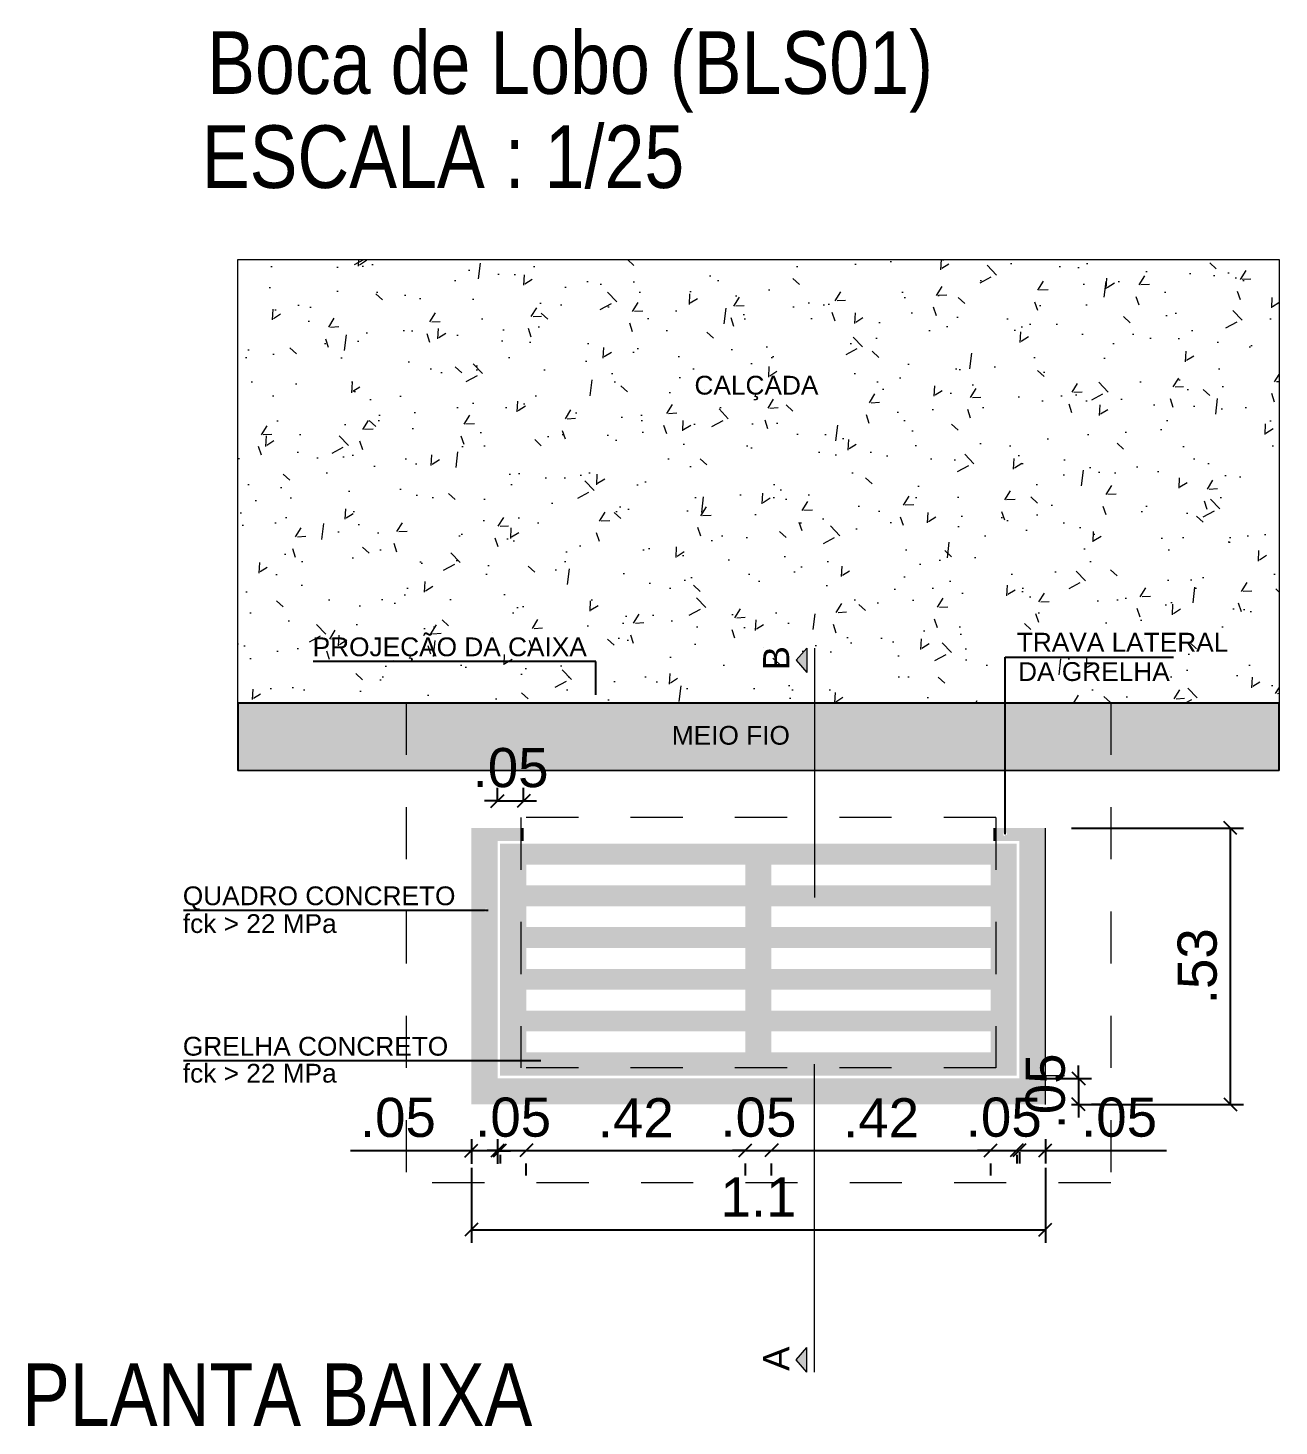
# Model space of a CAD drawing. Header units: feet. Extents: x 203667 to 205527, y 9204857 to 9205156.
# Drawn here: x 203747.259 to 203749.656, y 9204902.143 to 9204904.824 of the extents above; entities that cross this region are included whole.
import ezdxf
from ezdxf.enums import TextEntityAlignment as Align

# ---------------------------------------------------------------- set-up
doc = ezdxf.new("R2010")
doc.units = ezdxf.units.FT
doc.header["$LTSCALE"] = 0.3
doc.header["$MEASUREMENT"] = 0
doc.linetypes.add('HIDDEN', pattern=[0.375, 0.25, -0.125])
for name, color, linetype in [('CALÇADA', 3, 'Continuous'), ('CORTE', 250, 'Continuous'), ('cotas1', 7, 'Continuous'), ('LF', 7, 'Continuous'), ('projeção', 253, 'Continuous'), ('texto', 7, 'Continuous'), ('TEXTO-100', 7, 'Continuous'), ('TEXTURA', 7, 'Continuous')]:
    doc.layers.add(name, color=color, linetype=linetype)
for name, color, linetype, lineweight in [('COTA', 7, 'Continuous', 0), ('Cotas Calçadas', 7, 'Continuous', 25), ('Detalhe 2', 1, 'Continuous', 18)]:
    doc.layers.add(name, color=color, linetype=linetype, lineweight=lineweight)
doc.styles.add('COTA', font='arial.ttf')
doc.styles.add('ESC-50-60', font='arial.ttf', dxfattribs={"height": 0.075})
doc.styles.add('REG100', font='arial.ttf', dxfattribs={"height": 0.0625})
doc.styles.add('TARCISIO', font='swissci.ttf')
doc.dimstyles.new('ESC-50', dxfattribs={"dimtxt": 0.075, "dimasz": 0.025, "dimexe": 0.025, "dimexo": 0.05, "dimgap": 0.025, "dimtad": 1, "dimzin": 12, "dimdsep": 46, "dimtxsty": 'ESC-50-60', "dimblk": 'OBLIQUE', "dimcen": 0.09, "dimclrd": 256, "dimclre": 256, "dimclrt": 1, "dimadec": 0, "dimazin": 0, "dimtfac": 1, "dimtix": 1, "dimtmove": 0, "dimatfit": 3, "dimfxl": 1, "dimtolj": 1, "dimtzin": 12, "dimarcsym": 0})

# ---------------------------------------------------------------- blocks, each defined once
blk = doc.blocks.new('_Oblique')
at = {"layer": 'cotas1', "color": 0, "lineweight": -2}
blk.add_line((-0.5, -0.5), (0.5, 0.5), dxfattribs=at)
blk = doc.blocks.new('*D90')
at = {"layer": 'Cotas Calçadas', "lineweight": -2, "transparency": 16777216}
for p, q in [((203749.2089, 9204902.6934), (203749.2089, 9204902.6467)), ((203749.1589, 9204902.6717), (203749.2089, 9204902.6717)), ((203749.1589, 9204902.6684), (203749.1589, 9204902.6467)), ((203749.2089, 9204902.6717), (203749.4409, 9204902.6717))]:
    blk.add_line(p, q, dxfattribs=at)
at = {"layer": 'Defpoints', "color": 0, "transparency": 16777216}
for p in [(203749.2089, 9204902.7434), (203749.1589, 9204902.7184), (203749.2089, 9204902.6717)]:
    blk.add_point(p, dxfattribs=at)
at = {"layer": 'Cotas Calçadas', "lineweight": -2, "transparency": 16777216, "xscale": 0.025, "yscale": 0.025, "zscale": 0.025, "rotation": 180}
blk.add_blockref('_Oblique', (203749.1589, 9204902.6717), dxfattribs=at)
at = {"layer": 'Cotas Calçadas', "lineweight": -2, "transparency": 16777216, "xscale": 0.025, "yscale": 0.025, "zscale": 0.025}
blk.add_blockref('_Oblique', (203749.2089, 9204902.6717), dxfattribs=at)
at = {"layer": 'Cotas Calçadas', "color": 1, "transparency": 16777216, "insert": (203749.3499, 9204902.735), "char_height": 0.075, "attachment_point": 5, "style": 'ESC-50-60'}
blk.add_mtext('\\A1;.05', dxfattribs=at)
blk = doc.blocks.new('*D91')
at = {"layer": 'Cotas Calçadas', "lineweight": -2, "transparency": 16777216}
for p, q in [((203749.1039, 9204902.6717), (203749.0789, 9204902.6717)), ((203749.1039, 9204902.6717), (203749.1539, 9204902.6717)), ((203749.1539, 9204902.6717), (203749.1789, 9204902.6717)), ((203749.1539, 9204902.6634), (203749.1539, 9204902.6467)), ((203749.1039, 9204902.6234), (203749.1039, 9204902.6467))]:
    blk.add_line(p, q, dxfattribs=at)
at = {"layer": 'Defpoints', "color": 0, "transparency": 16777216}
for p in [(203749.1539, 9204902.7134), (203749.1039, 9204902.6734), (203749.1539, 9204902.6717)]:
    blk.add_point(p, dxfattribs=at)
at = {"layer": 'Cotas Calçadas', "lineweight": -2, "transparency": 16777216, "xscale": 0.025, "yscale": 0.025, "zscale": 0.025}
blk.add_blockref('_Oblique', (203749.1039, 9204902.6717), dxfattribs=at)
at = {"layer": 'Cotas Calçadas', "lineweight": -2, "transparency": 16777216, "xscale": 0.025, "yscale": 0.025, "zscale": 0.025, "rotation": 180}
blk.add_blockref('_Oblique', (203749.1539, 9204902.6717), dxfattribs=at)
at = {"layer": 'Cotas Calçadas', "color": 1, "transparency": 16777216, "insert": (203749.1289, 9204902.735), "char_height": 0.075, "attachment_point": 5, "style": 'ESC-50-60'}
blk.add_mtext('\\A1;.05', dxfattribs=at)
blk = doc.blocks.new('*D92')
at = {"layer": 'Cotas Calçadas', "lineweight": -2, "transparency": 16777216}
for p, q in [((203748.6839, 9204902.6717), (203749.1039, 9204902.6717)), ((203748.6839, 9204902.6234), (203748.6839, 9204902.6467)), ((203749.1039, 9204902.6234), (203749.1039, 9204902.6467))]:
    blk.add_line(p, q, dxfattribs=at)
at = {"layer": 'Defpoints', "color": 0, "transparency": 16777216}
for p in [(203748.6839, 9204902.6734), (203749.1039, 9204902.6734), (203749.1039, 9204902.6717)]:
    blk.add_point(p, dxfattribs=at)
at = {"layer": 'Cotas Calçadas', "lineweight": -2, "transparency": 16777216, "xscale": 0.025, "yscale": 0.025, "zscale": 0.025, "rotation": 180}
blk.add_blockref('_Oblique', (203748.6839, 9204902.6717), dxfattribs=at)
at = {"layer": 'Cotas Calçadas', "lineweight": -2, "transparency": 16777216, "xscale": 0.025, "yscale": 0.025, "zscale": 0.025}
blk.add_blockref('_Oblique', (203749.1039, 9204902.6717), dxfattribs=at)
at = {"layer": 'Cotas Calçadas', "color": 1, "transparency": 16777216, "insert": (203748.8939, 9204902.7343), "char_height": 0.075, "attachment_point": 5, "style": 'ESC-50-60'}
blk.add_mtext('\\A1;.42', dxfattribs=at)
blk = doc.blocks.new('*D93')
at = {"layer": 'Cotas Calçadas', "lineweight": -2, "transparency": 16777216}
for p, q in [((203748.6339, 9204902.6717), (203748.6089, 9204902.6717)), ((203748.6339, 9204902.6717), (203748.6839, 9204902.6717)), ((203748.6839, 9204902.6717), (203748.7089, 9204902.6717)), ((203748.6339, 9204902.6234), (203748.6339, 9204902.6467)), ((203748.6839, 9204902.6234), (203748.6839, 9204902.6467))]:
    blk.add_line(p, q, dxfattribs=at)
at = {"layer": 'Defpoints', "color": 0, "transparency": 16777216}
for p in [(203748.6339, 9204902.6734), (203748.6839, 9204902.6734), (203748.6839, 9204902.6717)]:
    blk.add_point(p, dxfattribs=at)
at = {"layer": 'Cotas Calçadas', "lineweight": -2, "transparency": 16777216, "xscale": 0.025, "yscale": 0.025, "zscale": 0.025}
blk.add_blockref('_Oblique', (203748.6339, 9204902.6717), dxfattribs=at)
at = {"layer": 'Cotas Calçadas', "lineweight": -2, "transparency": 16777216, "xscale": 0.025, "yscale": 0.025, "zscale": 0.025, "rotation": 180}
blk.add_blockref('_Oblique', (203748.6839, 9204902.6717), dxfattribs=at)
at = {"layer": 'Cotas Calçadas', "color": 1, "transparency": 16777216, "insert": (203748.6589, 9204902.735), "char_height": 0.075, "attachment_point": 5, "style": 'ESC-50-60'}
blk.add_mtext('\\A1;.05', dxfattribs=at)
blk = doc.blocks.new('*D94')
at = {"layer": 'Cotas Calçadas', "lineweight": -2, "transparency": 16777216}
for p, q in [((203749.2722, 9204902.8098), (203749.2722, 9204902.8348)), ((203749.2089, 9204902.8098), (203749.2972, 9204902.8098)), ((203749.2722, 9204902.8098), (203749.2722, 9204902.7598)), ((203749.2722, 9204902.7598), (203749.2722, 9204902.7348)), ((203749.3222, 9204902.7598), (203749.2972, 9204902.7598))]:
    blk.add_line(p, q, dxfattribs=at)
at = {"layer": 'Defpoints', "color": 0, "transparency": 16777216}
for p in [(203749.1589, 9204902.8098), (203749.2722, 9204902.7598), (203749.2722, 9204902.7598)]:
    blk.add_point(p, dxfattribs=at)
at = {"layer": 'Cotas Calçadas', "lineweight": -2, "transparency": 16777216, "xscale": 0.025, "yscale": 0.025, "zscale": 0.025}
for p, rotation in [((203749.2722, 9204902.8098), 270), ((203749.2722, 9204902.7598), 90)]:
    blk.add_blockref('_Oblique', p, dxfattribs=dict(at, rotation=rotation))
at = {"layer": 'Cotas Calçadas', "color": 1, "transparency": 16777216, "insert": (203749.2089, 9204902.7848), "char_height": 0.075, "attachment_point": 5, "rotation": 90, "style": 'ESC-50-60'}
blk.add_mtext('\\A1;.05', dxfattribs=at)
blk = doc.blocks.new('*D95')
at = {"layer": 'Cotas Calçadas', "lineweight": -2, "transparency": 16777216}
for p, q in [((203749.2589, 9204903.2898), (203749.5884, 9204903.2898)), ((203749.5634, 9204902.7598), (203749.5634, 9204903.2898)), ((203749.2589, 9204902.7598), (203749.5884, 9204902.7598))]:
    blk.add_line(p, q, dxfattribs=at)
at = {"layer": 'Defpoints', "color": 0, "transparency": 16777216}
for p in [(203749.2089, 9204903.2898), (203749.5634, 9204903.2898), (203749.2089, 9204902.7598)]:
    blk.add_point(p, dxfattribs=at)
at = {"layer": 'Cotas Calçadas', "lineweight": -2, "transparency": 16777216, "xscale": 0.025, "yscale": 0.025, "zscale": 0.025}
for p, rotation in [((203749.5634, 9204903.2898), 90), ((203749.5634, 9204902.7598), 270)]:
    blk.add_blockref('_Oblique', p, dxfattribs=dict(at, rotation=rotation))
at = {"layer": 'Cotas Calçadas', "color": 1, "transparency": 16777216, "insert": (203749.5001, 9204903.0248), "char_height": 0.075, "attachment_point": 5, "rotation": 90, "style": 'ESC-50-60'}
blk.add_mtext('\\A1;.53', dxfattribs=at)
blk = doc.blocks.new('*D100')
at = {"layer": 'Cotas Calçadas', "lineweight": -2, "transparency": 16777216}
for p, q in [((203748.1589, 9204903.3398), (203748.1589, 9204903.3668)), ((203748.2089, 9204903.3398), (203748.2089, 9204903.3668)), ((203748.1589, 9204903.3418), (203748.1339, 9204903.3418)), ((203748.1589, 9204903.3418), (203748.2089, 9204903.3418)), ((203748.2089, 9204903.3418), (203748.2339, 9204903.3418))]:
    blk.add_line(p, q, dxfattribs=at)
at = {"layer": 'Defpoints', "color": 0, "transparency": 16777216}
for p in [(203748.2089, 9204903.3418), (203748.1589, 9204903.2898), (203748.2089, 9204903.2898)]:
    blk.add_point(p, dxfattribs=at)
at = {"layer": 'Cotas Calçadas', "lineweight": -2, "transparency": 16777216, "xscale": 0.025, "yscale": 0.025, "zscale": 0.025}
blk.add_blockref('_Oblique', (203748.1589, 9204903.3418), dxfattribs=at)
at = {"layer": 'Cotas Calçadas', "lineweight": -2, "transparency": 16777216, "xscale": 0.025, "yscale": 0.025, "zscale": 0.025, "rotation": 180}
blk.add_blockref('_Oblique', (203748.2089, 9204903.3418), dxfattribs=at)
at = {"layer": 'Cotas Calçadas', "color": 1, "transparency": 16777216, "insert": (203748.1839, 9204903.4051), "char_height": 0.075, "attachment_point": 5, "style": 'ESC-50-60'}
blk.add_mtext('\\A1;.05', dxfattribs=at)
blk = doc.blocks.new('*D101')
at = {"layer": 'Cotas Calçadas', "lineweight": -2, "transparency": 16777216}
for p, q in [((203748.1639, 9204902.6717), (203748.1389, 9204902.6717)), ((203748.1639, 9204902.6717), (203748.2139, 9204902.6717)), ((203748.1639, 9204902.6634), (203748.1639, 9204902.6467)), ((203748.2139, 9204902.6717), (203748.2389, 9204902.6717)), ((203748.2139, 9204902.6234), (203748.2139, 9204902.6467))]:
    blk.add_line(p, q, dxfattribs=at)
at = {"layer": 'Defpoints', "color": 0, "transparency": 16777216}
for p in [(203748.1639, 9204902.7134), (203748.2139, 9204902.6734), (203748.2139, 9204902.6717)]:
    blk.add_point(p, dxfattribs=at)
at = {"layer": 'Cotas Calçadas', "lineweight": -2, "transparency": 16777216, "xscale": 0.025, "yscale": 0.025, "zscale": 0.025}
blk.add_blockref('_Oblique', (203748.1639, 9204902.6717), dxfattribs=at)
at = {"layer": 'Cotas Calçadas', "lineweight": -2, "transparency": 16777216, "xscale": 0.025, "yscale": 0.025, "zscale": 0.025, "rotation": 180}
blk.add_blockref('_Oblique', (203748.2139, 9204902.6717), dxfattribs=at)
at = {"layer": 'Cotas Calçadas', "color": 1, "transparency": 16777216, "insert": (203748.1889, 9204902.735), "char_height": 0.075, "attachment_point": 5, "style": 'ESC-50-60'}
blk.add_mtext('\\A1;.05', dxfattribs=at)
blk = doc.blocks.new('*D102')
at = {"layer": 'Cotas Calçadas', "lineweight": -2, "transparency": 16777216}
for p, q in [((203748.1089, 9204902.6934), (203748.1089, 9204902.6462)), ((203748.1589, 9204902.6934), (203748.1589, 9204902.6462)), ((203748.1089, 9204902.6712), (203747.877, 9204902.6712)), ((203748.1589, 9204902.6712), (203748.1089, 9204902.6712)), ((203748.1589, 9204902.6712), (203748.1839, 9204902.6712))]:
    blk.add_line(p, q, dxfattribs=at)
at = {"layer": 'Defpoints', "color": 0, "transparency": 16777216}
for p in [(203748.1089, 9204902.7434), (203748.1589, 9204902.7434), (203748.1589, 9204902.6712)]:
    blk.add_point(p, dxfattribs=at)
at = {"layer": 'Cotas Calçadas', "lineweight": -2, "transparency": 16777216, "xscale": 0.025, "yscale": 0.025, "zscale": 0.025}
blk.add_blockref('_Oblique', (203748.1089, 9204902.6712), dxfattribs=at)
at = {"layer": 'Cotas Calçadas', "lineweight": -2, "transparency": 16777216, "xscale": 0.025, "yscale": 0.025, "zscale": 0.025, "rotation": 180}
blk.add_blockref('_Oblique', (203748.1589, 9204902.6712), dxfattribs=at)
at = {"layer": 'Cotas Calçadas', "color": 1, "transparency": 16777216, "insert": (203747.968, 9204902.7345), "char_height": 0.075, "attachment_point": 5, "style": 'ESC-50-60'}
blk.add_mtext('\\A1;.05', dxfattribs=at)
blk = doc.blocks.new('*D74')
at = {"layer": 'Cotas Calçadas', "lineweight": -2, "transparency": 16777216}
for p, q in [((203748.1089, 9204902.6383), (203748.1089, 9204902.4946)), ((203749.2089, 9204902.6383), (203749.2089, 9204902.4946)), ((203748.1089, 9204902.5196), (203749.2089, 9204902.5196))]:
    blk.add_line(p, q, dxfattribs=at)
at = {"layer": 'Defpoints', "color": 0, "transparency": 16777216}
for p in [(203748.1089, 9204902.6883), (203749.2089, 9204902.6883), (203749.2089, 9204902.5196)]:
    blk.add_point(p, dxfattribs=at)
at = {"layer": 'Cotas Calçadas', "lineweight": -2, "transparency": 16777216, "xscale": 0.025, "yscale": 0.025, "zscale": 0.025, "rotation": 180}
blk.add_blockref('_Oblique', (203748.1089, 9204902.5196), dxfattribs=at)
at = {"layer": 'Cotas Calçadas', "lineweight": -2, "transparency": 16777216, "xscale": 0.025, "yscale": 0.025, "zscale": 0.025}
blk.add_blockref('_Oblique', (203749.2089, 9204902.5196), dxfattribs=at)
at = {"layer": 'Cotas Calçadas', "color": 1, "transparency": 16777216, "insert": (203748.6589, 9204902.5823), "char_height": 0.075, "attachment_point": 5, "style": 'ESC-50-60'}
blk.add_mtext('\\A1;1.1', dxfattribs=at)
blk = doc.blocks.new('*D75')
at = {"layer": 'Cotas Calçadas', "lineweight": -2, "transparency": 16777216}
for p, q in [((203748.2139, 9204902.6717), (203748.6339, 9204902.6717)), ((203748.2139, 9204902.6234), (203748.2139, 9204902.6467)), ((203748.6339, 9204902.6234), (203748.6339, 9204902.6467))]:
    blk.add_line(p, q, dxfattribs=at)
at = {"layer": 'Defpoints', "color": 0, "transparency": 16777216}
for p in [(203748.2139, 9204902.6734), (203748.6339, 9204902.6734), (203748.6339, 9204902.6717)]:
    blk.add_point(p, dxfattribs=at)
at = {"layer": 'Cotas Calçadas', "lineweight": -2, "transparency": 16777216, "xscale": 0.025, "yscale": 0.025, "zscale": 0.025, "rotation": 180}
blk.add_blockref('_Oblique', (203748.2139, 9204902.6717), dxfattribs=at)
at = {"layer": 'Cotas Calçadas', "lineweight": -2, "transparency": 16777216, "xscale": 0.025, "yscale": 0.025, "zscale": 0.025}
blk.add_blockref('_Oblique', (203748.6339, 9204902.6717), dxfattribs=at)
at = {"layer": 'Cotas Calçadas', "color": 1, "transparency": 16777216, "insert": (203748.4239, 9204902.7343), "char_height": 0.075, "attachment_point": 5, "style": 'ESC-50-60'}
blk.add_mtext('\\A1;.42', dxfattribs=at)

msp = doc.modelspace()

# ---------------------------------------------------------------- hatches: boundary and pattern name
at = {"layer": 'CORTE', "lineweight": 5}
for points in [[(203748.7315, 9204903.6114), (203748.7519, 9204903.588), (203748.7519, 9204903.6347)], [(203748.7519, 9204902.2469), (203748.7519, 9204902.2937), (203748.7315, 9204902.2703)]]:
    msp.add_hatch(color=256, dxfattribs=at).paths.add_polyline_path(points)
at = {"layer": 'COTA'}
h = msp.add_hatch(dxfattribs=at)
h.set_pattern_fill('AR-CONC', color=8, scale=0.027, angle=37)
h.set_pattern_definition([(87, (-43509.45577, 7897.82097), (0.1648605499205, 0.1030163049188), [0.02025, -0.22275]), (32, (-43509.45577, 7897.82097), (-0.1521429124807, 0.139650672051), [0.0162, -0.1782]), (137.45144446, (-43509.44203, 7897.82955), (0.0127176382114, 0.2426669749317), [0.01720985184, -0.18930837024]), (83.1842, (-43509.48826, 7897.8641), (0.257026179852, 0.13772491854), [0.030375, -0.334125]), (133.63563549, (-43509.46685, 7897.87557), (0.043258053085, 0.361924012634), [0.02581479234, -0.2839627152]), (28.18416399, (-43509.48826, 7897.8641), (0.043258053034, 0.361924012424), [0.0243, -0.26730000027]), (58, (-43509.45858, 7897.86956), (0.1941335815572, 0.010174109838), [0.02025, -0.22275]), (3, (-43509.45858, 7897.86956), (-0.065363200273, 0.195901577514), [0.0162, -0.1782]), (108.45144474, (-43509.4424, 7897.87041), (0.128770379964, 0.2060756858247), [0.0172098513, -0.18930837024]), (74.5, (-43509.455766, 7897.82097), (-0.05146989212625, 0.073758285816), [0, -0.17604, 0, -0.1809, 0, -0.178875]), (44.5, (-43509.45577, 7897.82097), (-0.0073618792123, 0.1277938075826), [0, -0.10314, 0, -0.17199, 0, -0.068175]), (4.5, (-43509.50385, 7897.784734), (0.1187739218454, 0.081877294879), [0, -0.0675, 0, -0.2106, 0, -0.27945]), (354.5, (-43509.52542, 7897.76848), (0.1094872954172, 0.1163477497396), [0, -0.08775, 0, -0.13986, 0, -0.19845])])
h.paths.add_polyline_path([(203747.6614, 9204904.3798), (203747.6614, 9204903.5298), (203749.6564, 9204903.5298), (203749.6564, 9204904.3798)])
at = {"layer": 'LF', "linetype": 'Continuous'}
h = msp.add_hatch(dxfattribs=at)
h.set_pattern_fill('AR-CONC', color=251, scale=0.0078, style=0)
h.set_pattern_definition([(50, (-43462.776414, 7850.1164), (0.05594629424286, -0.00489466652864), [0.00585, -0.06435]), (355, (-43462.776414, 7850.1164), (-0.0108226040218, 0.0586709864286), [0.00468, -0.05148]), (100.45144446, (-43462.77175, 7850.11599), (0.0451236900447, 0.05377631929555), [0.004971734976, -0.054689084736]), (46.1842, (-43462.776414, 7850.132), (0.0832448237924, -0.01291050390186), [0.008775, -0.096525]), (96.63563549, (-43462.76948, 7850.13092), (0.0729036317626, 0.0759812508604), [0.007457606676, -0.08203367328]), (351.18416399, (-43462.77641, 7850.132), (0.0729036317143, 0.07598125082106), [0.00702, -0.077220000078]), (21, (-43462.768614, 7850.1281), (0.04655875006524, -0.0314042734719), [0.00585, -0.06435]), (326, (-43462.768614, 7850.1281), (0.0189785958899, 0.05656170351365), [0.00468, -0.05148]), (71.45144474, (-43462.764734, 7850.12548), (0.06553734538494, 0.0251574299189), [0.00497173482, -0.054689084736]), (37.5, (-43462.776414, 7850.116398), (0.00094846871475, 0.025965720598842), [0, -0.050856, 0, -0.05226, 0, -0.051675]), (7.5, (-43462.776414, 7850.116398), (0.02051942392049, 0.03076411352682), [0, -0.029796, 0, -0.049686, 0, -0.019695]), (327.5, (-43462.793808, 7850.116398), (0.04163815002145, -0.00175927999528), [0, -0.0195, 0, -0.06084, 0, -0.08073]), (317.5, (-43462.801608, 7850.116398), (0.0454885212087, 0.00780818862192), [0, -0.02535, 0, -0.040404, 0, -0.05733])])
h.paths.add_polyline_path([(203749.6564, 9204903.3998), (203749.6564, 9204903.5298), (203747.6614, 9204903.5298), (203747.6614, 9204903.3998)])
at = {"layer": 'TEXTURA', "linetype": 'Continuous'}
h = msp.add_hatch(color=254, dxfattribs=at)
h.paths.add_polyline_path([(203748.2039, 9204903.2648), (203748.2039, 9204903.2898), (203748.1589, 9204903.2898), (203748.1589, 9204903.2648)])
h.paths.add_polyline_path([(203748.1089, 9204903.1316), (203748.1336, 9204903.1316, -0.414214), (203748.1373, 9204903.1353, -1), (203748.1373, 9204903.1278, -0.414214), (203748.1336, 9204903.1316), (203748.1089, 9204903.1316), (203748.1089, 9204903.0004), (203748.1589, 9204903.0004), (203748.1589, 9204903.2898), (203748.1089, 9204903.2898)])
h.paths.add_polyline_path([(203748.1589, 9204903.0004), (203748.1089, 9204903.0004), (203748.1089, 9204902.8831), (203748.1589, 9204902.8831)])
h.paths.add_polyline_path([(203748.1589, 9204902.8831), (203748.1089, 9204902.8831), (203748.1089, 9204902.7598), (203748.4589, 9204902.7598), (203748.4589, 9204902.8098), (203748.1589, 9204902.8098)])
h.paths.add_polyline_path([(203748.7663, 9204902.7598), (203748.7663, 9204902.8098), (203748.4589, 9204902.8098), (203748.4589, 9204902.7598)])
h.paths.add_polyline_path([(203748.8589, 9204902.7598), (203748.8589, 9204902.8098), (203748.7663, 9204902.8098), (203748.7663, 9204902.7598)])
h.paths.add_polyline_path([(203749.2089, 9204902.7598), (203749.2089, 9204903.0004), (203749.1589, 9204903.0004), (203749.1589, 9204902.8098), (203748.8589, 9204902.8098), (203748.8589, 9204902.7598)])
h.paths.add_polyline_path([(203749.1589, 9204903.0004), (203749.2089, 9204903.0004), (203749.2089, 9204903.2898), (203749.1589, 9204903.2898)])
h.paths.add_polyline_path([(203749.1589, 9204903.2648), (203749.1589, 9204903.2898), (203749.1316, 9204903.2898), (203749.1316, 9204903.2817, -1), (203749.1316, 9204903.2742, -1), (203749.1316, 9204903.2817), (203749.1316, 9204903.2898), (203749.1139, 9204903.2898), (203749.1139, 9204903.2648)])
for points in [[(203748.2089, 9204903.2898), (203748.2039, 9204903.2898), (203748.2039, 9204903.2648), (203748.2089, 9204903.2648)], [(203749.1139, 9204903.2898), (203749.1089, 9204903.2898), (203749.1089, 9204903.2648), (203749.1139, 9204903.2648)]]:
    msp.add_hatch(color=254, dxfattribs=at).paths.add_polyline_path(points)
h = msp.add_hatch(color=253, dxfattribs=at)
h.paths.add_polyline_path([(203748.2039, 9204903.2598), (203748.2039, 9204902.8831), (203748.2139, 9204902.8831), (203748.2139, 9204902.8998), (203748.6339, 9204902.8998), (203748.6339, 9204902.8598), (203748.2139, 9204902.8598), (203748.2139, 9204902.8831), (203748.2039, 9204902.8831), (203748.2039, 9204902.8298), (203749.1139, 9204902.8298), (203749.1139, 9204903.2598), (203748.7663, 9204903.2598), (203748.7663, 9204903.2198), (203749.1039, 9204903.2198), (203749.1039, 9204903.1798), (203748.6839, 9204903.1798), (203748.6839, 9204903.2198), (203748.7663, 9204903.2198), (203748.7663, 9204903.2598)])
h.paths.add_polyline_path([(203748.6339, 9204903.2198), (203748.2139, 9204903.2198), (203748.2139, 9204903.1798), (203748.6339, 9204903.1798)], flags=17)
h.paths.add_polyline_path([(203748.6339, 9204903.1398), (203748.6339, 9204903.0998), (203748.2139, 9204903.0998), (203748.2139, 9204903.1398)], flags=16)
h.paths.add_polyline_path([(203748.6839, 9204903.1398), (203749.1039, 9204903.1398), (203749.1039, 9204903.0998), (203748.6839, 9204903.0998)], flags=16)
h.paths.add_polyline_path([(203748.6339, 9204903.0598), (203748.6339, 9204903.0198), (203748.2139, 9204903.0198), (203748.2139, 9204903.0598)], flags=16)
h.paths.add_polyline_path([(203748.6839, 9204903.0598), (203749.1039, 9204903.0598), (203749.1039, 9204903.0198), (203748.6839, 9204903.0198)], flags=16)
h.paths.add_polyline_path([(203748.6339, 9204902.9798), (203748.6339, 9204902.9398), (203748.2139, 9204902.9398), (203748.2139, 9204902.9798)], flags=16)
h.paths.add_polyline_path([(203748.6839, 9204902.9798), (203749.1039, 9204902.9798), (203749.1039, 9204902.9398), (203748.6839, 9204902.9398)], flags=16)
h.paths.add_polyline_path([(203748.6839, 9204902.8998), (203749.1039, 9204902.8998), (203749.1039, 9204902.8598), (203748.6839, 9204902.8598)], flags=16)
h.paths.add_polyline_path([(203748.2039, 9204903.2598), (203748.1639, 9204903.2598), (203748.1639, 9204903.0004), (203748.2039, 9204903.0004)])
h.paths.add_polyline_path([(203748.2039, 9204903.0004), (203748.1639, 9204903.0004), (203748.1639, 9204902.8831), (203748.2039, 9204902.8831)])
h.paths.add_polyline_path([(203748.2039, 9204902.8831), (203748.1639, 9204902.8831), (203748.1639, 9204902.8148), (203748.4589, 9204902.8148), (203748.4589, 9204902.8298), (203748.2039, 9204902.8298)])
h.paths.add_polyline_path([(203748.4589, 9204902.8298), (203748.4589, 9204902.8148), (203748.7663, 9204902.8148), (203748.7663, 9204902.8298)])
h.paths.add_polyline_path([(203748.8589, 9204902.8298), (203748.8589, 9204902.8148), (203749.1539, 9204902.8148), (203749.1539, 9204903.0004), (203749.1139, 9204903.0004), (203749.1139, 9204902.8298)])
h.paths.add_polyline_path([(203749.1539, 9204903.2598), (203749.1139, 9204903.2598), (203749.1139, 9204903.0004), (203749.1539, 9204903.0004)])
h.paths.add_polyline_path([(203748.7663, 9204902.8298), (203748.7663, 9204902.8148), (203748.8589, 9204902.8148), (203748.8589, 9204902.8298)])

# ---------------------------------------------------------------- linework, layer by layer
at = {"lineweight": 5}
for p, q in [((203748.7519, 9204903.6347), (203748.7315, 9204903.6114)), ((203748.7519, 9204903.6347), (203748.7519, 9204903.588)), ((203748.7663, 9204903.6347), (203748.7663, 9204903.1567)), ((203748.7315, 9204903.6114), (203748.7519, 9204903.588)), ((203748.7663, 9204902.2469), (203748.7663, 9204902.837)), ((203748.7315, 9204902.2703), (203748.7519, 9204902.2937)), ((203748.7519, 9204902.2469), (203748.7519, 9204902.2937)), ((203748.7519, 9204902.2469), (203748.7315, 9204902.2703))]:
    msp.add_line(p, q, dxfattribs=at)
at = {"layer": 'CALÇADA'}
for p, q in [((203747.6614, 9204903.5298), (203749.6564, 9204903.5298)), ((203747.6614, 9204903.5298), (203747.6614, 9204903.3998)), ((203749.6564, 9204903.3998), (203749.6564, 9204903.5298))]:
    msp.add_line(p, q, dxfattribs=at)
at = {"layer": 'COTA'}
for p, q in [((203747.6614, 9204904.3798), (203749.6564, 9204904.3798)), ((203747.6614, 9204903.3998), (203749.6564, 9204903.3998)), ((203749.2451, 9204902.8148), (203749.1801, 9204902.8148))]:
    msp.add_line(p, q, dxfattribs=at)
for points in [[(203749.6564, 9204903.5298), (203747.6614, 9204903.5298), (203747.6614, 9204904.3798), (203749.6564, 9204904.3798)], [(203749.6564, 9204903.3998), (203747.6614, 9204903.3998), (203747.6614, 9204903.5298), (203749.6564, 9204903.5298)]]:
    msp.add_lwpolyline(points, close=True, dxfattribs=at)
at = {"layer": 'Detalhe 2', "color": 1}
msp.add_line((203749.2089, 9204902.7598), (203749.2089, 9204903.2898), dxfattribs=at)
at = {"layer": 'LF'}
for p, q in [((203748.3473, 9204903.6088), (203747.8057, 9204903.6088)), ((203748.3473, 9204903.5448), (203748.3473, 9204903.6088)), ((203749.1316, 9204903.2929), (203749.1316, 9204903.6175)), ((203749.1316, 9204903.6175), (203749.4545, 9204903.6175)), ((203749.1316, 9204903.2779), (203749.1316, 9204903.6088)), ((203748.1411, 9204903.1316), (203747.5569, 9204903.1316)), ((203748.2416, 9204902.8432), (203747.5569, 9204902.8432))]:
    msp.add_line(p, q, dxfattribs=at)
at = {"layer": 'projeção', "linetype": 'HIDDEN', "lineweight": 5}
for p, q in [((203747.9839, 9204903.5298), (203747.9839, 9204902.6098)), ((203749.3339, 9204903.5298), (203747.9839, 9204903.5298)), ((203749.3339, 9204903.5298), (203749.3339, 9204902.6098)), ((203748.2039, 9204903.3098), (203748.2039, 9204902.8298)), ((203749.1139, 9204903.3098), (203748.2039, 9204903.3098)), ((203749.1139, 9204903.3098), (203749.1139, 9204902.8298)), ((203749.1139, 9204902.8298), (203748.2039, 9204902.8298)), ((203749.3339, 9204902.6098), (203747.9839, 9204902.6098))]:
    msp.add_line(p, q, dxfattribs=at)

# ---------------------------------------------------------------- texts
at = {"layer": 'CORTE', "linetype": 'Continuous', "style": 'REG100'}
for s, p in [('B', (203748.7179, 9204903.592)), ('A', (203748.7179, 9204902.2491))]:
    msp.add_text(s, height=0.05, rotation=90, dxfattribs=at).set_placement(p)
at = {"layer": 'texto', "style": 'TARCISIO'}
msp.add_text('Boca de Lobo (BLS01)', height=0.12, dxfattribs=at).set_placement((203748.2979, 9204904.6972), align=Align.CENTER)
for s, p in [('ESCALA : 1/25', (203747.5922, 9204904.5168)), ('PLANTA BAIXA', (203747.2479, 9204902.1433))]:
    msp.add_text(s, height=0.12, dxfattribs=at).set_placement(p)
at = {"layer": 'TEXTO-100', "color": 7, "style": 'COTA'}
for s, p in [('CALÇADA', (203748.5363, 9204904.1207)), ('PROJEÇÃO DA CAIXA', (203747.8047, 9204903.6191)), ('TRAVA LATERAL', (203749.154, 9204903.628)), ('DA GRELHA', (203749.1564, 9204903.5717)), ('MEIO FIO', (203748.4929, 9204903.4495)), ('QUADRO CONCRETO', (203747.5559, 9204903.1418)), ('fck > 22 MPa', (203747.5559, 9204903.0886)), ('GRELHA CONCRETO', (203747.5559, 9204902.8534)), ('fck > 22 MPa', (203747.5559, 9204902.8017))]:
    msp.add_text(s, height=0.036, dxfattribs=at).set_placement(p)

# ---------------------------------------------------------------- dimensions: what is measured, and where the dimension line sits
at = {"layer": 'Cotas Calçadas'}
for base, p1, p2, picture, middle in [((203748.2089, 9204903.3418), (203748.1589, 9204903.2898), (203748.2089, 9204903.2898), '*D100', (203748.1839, 9204903.4051)), ((203748.2139, 9204902.6717), (203748.1639, 9204902.7134), (203748.2139, 9204902.6734), '*D101', (203748.1889, 9204902.735)), ((203748.6339, 9204902.6717), (203748.2139, 9204902.6734), (203748.6339, 9204902.6734), '*D75', (203748.4239, 9204902.7343)), ((203748.6839, 9204902.6717), (203748.6339, 9204902.6734), (203748.6839, 9204902.6734), '*D93', (203748.6589, 9204902.735)), ((203749.1039, 9204902.6717), (203748.6839, 9204902.6734), (203749.1039, 9204902.6734), '*D92', (203748.8939, 9204902.7343)), ((203749.1539, 9204902.6717), (203749.1039, 9204902.6734), (203749.1539, 9204902.7134), '*D91', (203749.1289, 9204902.735)), ((203749.2089, 9204902.5196), (203748.1089, 9204902.6883), (203749.2089, 9204902.6883), '*D74', (203748.6589, 9204902.5823))]:
    dim = msp.add_linear_dim(base=base, p1=p1, p2=p2, dimstyle='ESC-50', dxfattribs=at)
    dim.commit()
    dim.dimension.update_dxf_attribs({"geometry": picture, "text_midpoint": middle})
for base, p1, p2, picture, middle in [((203749.5634, 9204903.2898), (203749.2089, 9204902.7598), (203749.2089, 9204903.2898), '*D95', (203749.5001, 9204903.0248)), ((203749.2722, 9204902.7598), (203749.1589, 9204902.8098), (203749.2722, 9204902.7598), '*D94', (203749.2089, 9204902.7848))]:
    dim = msp.add_linear_dim(base=base, p1=p1, p2=p2, angle=90, dimstyle='ESC-50', dxfattribs=at)
    dim.commit()
    dim.dimension.update_dxf_attribs({"geometry": picture, "text_midpoint": middle})
for base, p1, p2, picture, middle in [((203748.1589, 9204902.6712), (203748.1089, 9204902.7434), (203748.1589, 9204902.7434), '*D102', (203747.968, 9204902.6712)), ((203749.2089, 9204902.6717), (203749.1589, 9204902.7184), (203749.2089, 9204902.7434), '*D90', (203749.3499, 9204902.6717))]:
    dim = msp.add_linear_dim(base=base, p1=p1, p2=p2, dimstyle='ESC-50', dxfattribs=at)
    dim.commit()
    dim.dimension.update_dxf_attribs({"geometry": picture, "text_midpoint": middle, "dimtype": 160})

doc.saveas('drawing.dxf')
